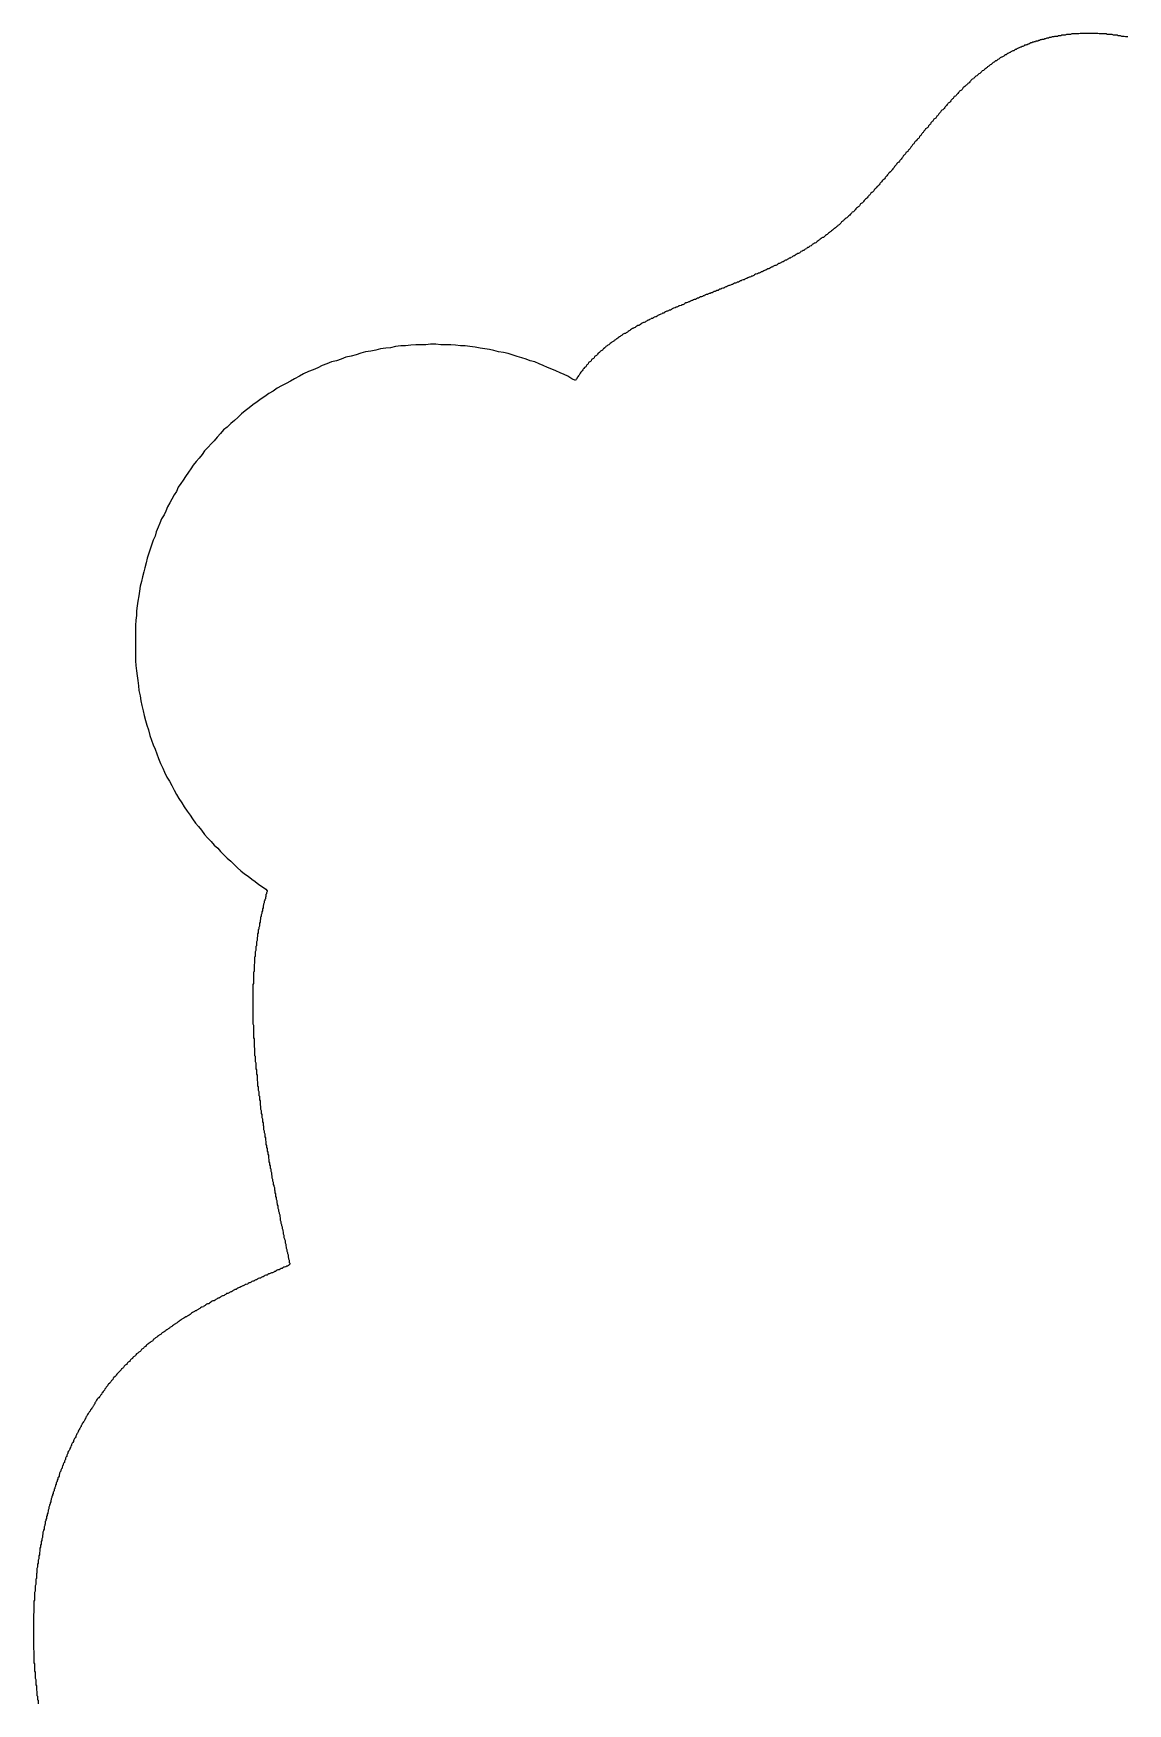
# Model space of a CAD drawing. Header units: millimetres. Extents: x 111 to 2999, y 81 to 1941.
# Drawn here: x 955.1 to 973.45, y 453.34 to 481.34 of the extents above; entities that cross this region are included whole.
import ezdxf

# ---------------------------------------------------------------- set-up
doc = ezdxf.new("R2010")
doc.units = ezdxf.units.MM

msp = doc.modelspace()

# ---------------------------------------------------------------- linework, layer by layer
msp.add_polyline3d([(973.45, 481.283, 0), (973.44, 481.283, 0), (973.42, 481.283, 0), (973.41, 481.283, 0), (973.39, 481.293, 0), (973.38, 481.293, 0), (973.36, 481.293, 0), (973.35, 481.293, 0), (973.33, 481.303, 0), (973.32, 481.303, 0), (973.3, 481.303, 0), (973.29, 481.303, 0), (973.27, 481.313, 0), (973.26, 481.313, 0), (973.24, 481.313, 0), (973.22, 481.313, 0), (973.21, 481.313, 0), (973.19, 481.323, 0), (973.18, 481.323, 0), (973.16, 481.323, 0), (973.15, 481.323, 0), (973.13, 481.323, 0), (973.12, 481.323, 0), (973.1, 481.323, 0), (973.09, 481.333, 0), (973.07, 481.333, 0), (973.06, 481.333, 0), (973.04, 481.333, 0), (973.03, 481.333, 0), (973.01, 481.333, 0), (973, 481.333, 0), (972.98, 481.333, 0), (972.97, 481.333, 0), (972.95, 481.343, 0), (972.93, 481.343, 0), (972.92, 481.343, 0), (972.9, 481.343, 0), (972.89, 481.343, 0), (972.87, 481.343, 0), (972.86, 481.343, 0), (972.84, 481.343, 0), (972.83, 481.343, 0), (972.81, 481.343, 0), (972.8, 481.343, 0), (972.78, 481.343, 0), (972.77, 481.343, 0), (972.75, 481.343, 0), (972.74, 481.343, 0), (972.72, 481.343, 0), (972.71, 481.343, 0), (972.69, 481.343, 0), (972.68, 481.343, 0), (972.66, 481.343, 0), (972.65, 481.343, 0), (972.63, 481.333, 0), (972.61, 481.333, 0), (972.6, 481.333, 0), (972.58, 481.333, 0), (972.57, 481.333, 0), (972.55, 481.333, 0), (972.54, 481.333, 0), (972.52, 481.333, 0), (972.51, 481.333, 0), (972.49, 481.323, 0), (972.48, 481.323, 0), (972.46, 481.323, 0), (972.45, 481.323, 0), (972.43, 481.323, 0), (972.42, 481.323, 0), (972.4, 481.313, 0), (972.39, 481.313, 0), (972.37, 481.313, 0), (972.36, 481.313, 0), (972.34, 481.313, 0), (972.33, 481.303, 0), (972.31, 481.303, 0), (972.3, 481.303, 0), (972.28, 481.303, 0), (972.27, 481.293, 0), (972.25, 481.293, 0), (972.24, 481.293, 0), (972.22, 481.293, 0), (972.21, 481.283, 0), (972.19, 481.283, 0), (972.18, 481.283, 0), (972.16, 481.273, 0), (972.15, 481.273, 0), (972.13, 481.273, 0), (972.12, 481.263, 0), (972.1, 481.263, 0), (972.09, 481.263, 0), (972.07, 481.253, 0), (972.06, 481.253, 0), (972.04, 481.243, 0), (972.03, 481.243, 0), (972.01, 481.243, 0), (972, 481.233, 0), (971.98, 481.233, 0), (971.97, 481.223, 0), (971.95, 481.223, 0), (971.94, 481.213, 0), (971.92, 481.213, 0), (971.91, 481.213, 0), (971.9, 481.203, 0), (971.88, 481.203, 0), (971.87, 481.193, 0), (971.85, 481.193, 0), (971.84, 481.183, 0), (971.82, 481.183, 0), (971.81, 481.173, 0), (971.79, 481.163, 0), (971.78, 481.163, 0), (971.76, 481.153, 0), (971.75, 481.153, 0), (971.74, 481.143, 0), (971.72, 481.143, 0), (971.71, 481.133, 0), (971.69, 481.123, 0), (971.68, 481.123, 0), (971.66, 481.113, 0), (971.65, 481.113, 0), (971.63, 481.103, 0), (971.62, 481.093, 0), (971.61, 481.093, 0), (971.59, 481.083, 0), (971.58, 481.073, 0), (971.56, 481.073, 0), (971.55, 481.063, 0), (971.54, 481.053, 0), (971.52, 481.053, 0), (971.51, 481.043, 0), (971.49, 481.033, 0), (971.48, 481.023, 0), (971.47, 481.023, 0), (971.45, 481.013, 0), (971.44, 481.003, 0), (971.42, 480.993, 0), (971.41, 480.983, 0), (971.4, 480.983, 0), (971.38, 480.973, 0), (971.37, 480.963, 0), (971.36, 480.953, 0), (971.34, 480.943, 0), (971.33, 480.943, 0), (971.31, 480.933, 0), (971.3, 480.923, 0), (971.29, 480.913, 0), (971.27, 480.903, 0), (971.26, 480.893, 0), (971.25, 480.883, 0), (971.23, 480.883, 0), (971.22, 480.873, 0), (971.21, 480.863, 0), (971.19, 480.853, 0), (971.18, 480.843, 0), (971.17, 480.833, 0), (971.16, 480.823, 0), (971.14, 480.813, 0), (971.13, 480.803, 0), (971.12, 480.793, 0), (971.1, 480.783, 0), (971.09, 480.773, 0), (971.08, 480.763, 0), (971.07, 480.753, 0), (971.05, 480.743, 0), (971.04, 480.733, 0), (971.03, 480.723, 0), (971.01, 480.713, 0), (971, 480.703, 0), (970.99, 480.693, 0), (970.98, 480.683, 0), (970.97, 480.673, 0), (970.95, 480.663, 0), (970.94, 480.653, 0), (970.93, 480.643, 0), (970.92, 480.633, 0), (970.9, 480.623, 0), (970.89, 480.613, 0), (970.88, 480.603, 0), (970.87, 480.593, 0), (970.86, 480.583, 0), (970.84, 480.573, 0), (970.83, 480.563, 0), (970.82, 480.553, 0), (970.81, 480.543, 0), (970.8, 480.533, 0), (970.79, 480.513, 0), (970.77, 480.503, 0), (970.76, 480.493, 0), (970.75, 480.483, 0), (970.74, 480.473, 0), (970.73, 480.463, 0), (970.72, 480.453, 0), (970.7, 480.443, 0), (970.69, 480.433, 0), (970.68, 480.413, 0), (970.67, 480.403, 0), (970.66, 480.393, 0), (970.65, 480.383, 0), (970.63, 480.373, 0), (970.62, 480.363, 0), (970.61, 480.353, 0), (970.6, 480.333, 0), (970.59, 480.323, 0), (970.58, 480.313, 0), (970.57, 480.303, 0), (970.56, 480.293, 0), (970.54, 480.283, 0), (970.53, 480.263, 0), (970.52, 480.253, 0), (970.51, 480.243, 0), (970.5, 480.233, 0), (970.49, 480.223, 0), (970.48, 480.213, 0), (970.47, 480.193, 0), (970.46, 480.183, 0), (970.44, 480.173, 0), (970.43, 480.163, 0), (970.42, 480.153, 0), (970.41, 480.133, 0), (970.4, 480.123, 0), (970.39, 480.113, 0), (970.38, 480.103, 0), (970.37, 480.083, 0), (970.36, 480.073, 0), (970.35, 480.063, 0), (970.33, 480.053, 0), (970.32, 480.043, 0), (970.31, 480.023, 0), (970.3, 480.013, 0), (970.29, 480.003, 0), (970.28, 479.993, 0), (970.27, 479.973, 0), (970.26, 479.963, 0), (970.25, 479.953, 0), (970.24, 479.943, 0), (970.23, 479.923, 0), (970.22, 479.913, 0), (970.2, 479.903, 0), (970.19, 479.893, 0), (970.18, 479.873, 0), (970.17, 479.863, 0), (970.16, 479.853, 0), (970.15, 479.843, 0), (970.14, 479.823, 0), (970.13, 479.813, 0), (970.12, 479.803, 0), (970.11, 479.793, 0), (970.1, 479.773, 0), (970.09, 479.763, 0), (970.08, 479.753, 0), (970.06, 479.743, 0), (970.05, 479.723, 0), (970.04, 479.713, 0), (970.03, 479.703, 0), (970.02, 479.683, 0), (970.01, 479.673, 0), (970, 479.663, 0), (969.99, 479.653, 0), (969.98, 479.633, 0), (969.97, 479.623, 0), (969.96, 479.613, 0), (969.95, 479.593, 0), (969.94, 479.583, 0), (969.93, 479.573, 0), (969.92, 479.563, 0), (969.9, 479.543, 0), (969.89, 479.533, 0), (969.88, 479.523, 0), (969.87, 479.503, 0), (969.86, 479.493, 0), (969.85, 479.483, 0), (969.84, 479.473, 0), (969.83, 479.453, 0), (969.82, 479.443, 0), (969.81, 479.433, 0), (969.8, 479.413, 0), (969.79, 479.403, 0), (969.78, 479.393, 0), (969.77, 479.383, 0), (969.76, 479.363, 0), (969.74, 479.353, 0), (969.73, 479.343, 0), (969.72, 479.323, 0), (969.71, 479.313, 0), (969.7, 479.303, 0), (969.69, 479.293, 0), (969.68, 479.273, 0), (969.67, 479.263, 0), (969.66, 479.253, 0), (969.65, 479.233, 0), (969.64, 479.223, 0), (969.63, 479.213, 0), (969.62, 479.203, 0), (969.61, 479.183, 0), (969.59, 479.173, 0), (969.58, 479.163, 0), (969.57, 479.143, 0), (969.56, 479.133, 0), (969.55, 479.123, 0), (969.54, 479.113, 0), (969.53, 479.093, 0), (969.52, 479.083, 0), (969.51, 479.073, 0), (969.5, 479.053, 0), (969.49, 479.043, 0), (969.48, 479.033, 0), (969.47, 479.023, 0), (969.45, 479.003, 0), (969.44, 478.993, 0), (969.43, 478.983, 0), (969.42, 478.973, 0), (969.41, 478.953, 0), (969.4, 478.943, 0), (969.39, 478.933, 0), (969.38, 478.923, 0), (969.37, 478.903, 0), (969.36, 478.893, 0), (969.34, 478.883, 0), (969.33, 478.873, 0), (969.32, 478.853, 0), (969.31, 478.843, 0), (969.3, 478.833, 0), (969.29, 478.823, 0), (969.28, 478.803, 0), (969.27, 478.793, 0), (969.26, 478.783, 0), (969.25, 478.773, 0), (969.23, 478.753, 0), (969.22, 478.743, 0), (969.21, 478.733, 0), (969.2, 478.723, 0), (969.19, 478.703, 0), (969.18, 478.693, 0), (969.17, 478.683, 0), (969.16, 478.673, 0), (969.14, 478.663, 0), (969.13, 478.643, 0), (969.12, 478.633, 0), (969.11, 478.623, 0), (969.1, 478.613, 0), (969.09, 478.603, 0), (969.08, 478.583, 0), (969.07, 478.573, 0), (969.05, 478.563, 0), (969.04, 478.553, 0), (969.03, 478.543, 0), (969.02, 478.523, 0), (969.01, 478.513, 0), (969, 478.503, 0), (968.98, 478.493, 0), (968.97, 478.483, 0), (968.96, 478.473, 0), (968.95, 478.453, 0), (968.94, 478.443, 0), (968.93, 478.433, 0), (968.92, 478.423, 0), (968.9, 478.413, 0), (968.89, 478.403, 0), (968.88, 478.383, 0), (968.87, 478.373, 0), (968.86, 478.363, 0), (968.85, 478.353, 0), (968.83, 478.343, 0), (968.82, 478.333, 0), (968.81, 478.323, 0), (968.8, 478.313, 0), (968.79, 478.293, 0), (968.77, 478.283, 0), (968.76, 478.273, 0), (968.75, 478.263, 0), (968.74, 478.253, 0), (968.73, 478.243, 0), (968.71, 478.233, 0), (968.7, 478.223, 0), (968.69, 478.213, 0), (968.68, 478.203, 0), (968.67, 478.193, 0), (968.65, 478.183, 0), (968.64, 478.163, 0), (968.63, 478.153, 0), (968.62, 478.143, 0), (968.61, 478.133, 0), (968.59, 478.123, 0), (968.58, 478.113, 0), (968.57, 478.103, 0), (968.56, 478.093, 0), (968.55, 478.083, 0), (968.53, 478.073, 0), (968.52, 478.063, 0), (968.51, 478.053, 0), (968.5, 478.043, 0), (968.48, 478.033, 0), (968.47, 478.023, 0), (968.46, 478.013, 0), (968.45, 478.003, 0), (968.43, 477.993, 0), (968.42, 477.983, 0), (968.41, 477.973, 0), (968.4, 477.963, 0), (968.38, 477.953, 0), (968.37, 477.943, 0), (968.36, 477.933, 0), (968.35, 477.923, 0), (968.33, 477.923, 0), (968.32, 477.913, 0), (968.31, 477.903, 0), (968.29, 477.893, 0), (968.28, 477.883, 0), (968.27, 477.873, 0), (968.26, 477.863, 0), (968.24, 477.853, 0), (968.23, 477.843, 0), (968.22, 477.833, 0), (968.2, 477.823, 0), (968.19, 477.823, 0), (968.18, 477.813, 0), (968.16, 477.803, 0), (968.15, 477.793, 0), (968.14, 477.783, 0), (968.12, 477.773, 0), (968.11, 477.763, 0), (968.1, 477.753, 0), (968.08, 477.753, 0), (968.07, 477.743, 0), (968.06, 477.733, 0), (968.04, 477.723, 0), (968.03, 477.713, 0), (968.02, 477.703, 0), (968, 477.703, 0), (967.99, 477.693, 0), (967.97, 477.683, 0), (967.96, 477.673, 0), (967.95, 477.663, 0), (967.93, 477.653, 0), (967.92, 477.653, 0), (967.9, 477.643, 0), (967.89, 477.633, 0), (967.87, 477.623, 0), (967.86, 477.613, 0), (967.85, 477.613, 0), (967.83, 477.603, 0), (967.82, 477.593, 0), (967.8, 477.583, 0), (967.79, 477.573, 0), (967.77, 477.573, 0), (967.76, 477.563, 0), (967.74, 477.553, 0), (967.73, 477.543, 0), (967.71, 477.543, 0), (967.7, 477.533, 0), (967.69, 477.523, 0), (967.67, 477.513, 0), (967.66, 477.513, 0), (967.64, 477.503, 0), (967.63, 477.493, 0), (967.61, 477.483, 0), (967.6, 477.483, 0), (967.58, 477.473, 0), (967.57, 477.463, 0), (967.55, 477.453, 0), (967.53, 477.453, 0), (967.52, 477.443, 0), (967.5, 477.433, 0), (967.49, 477.423, 0), (967.47, 477.423, 0), (967.46, 477.413, 0), (967.44, 477.403, 0), (967.43, 477.393, 0), (967.41, 477.393, 0), (967.4, 477.383, 0), (967.38, 477.373, 0), (967.37, 477.373, 0), (967.35, 477.363, 0), (967.33, 477.353, 0), (967.32, 477.343, 0), (967.3, 477.343, 0), (967.29, 477.333, 0), (967.27, 477.323, 0), (967.26, 477.323, 0), (967.24, 477.313, 0), (967.22, 477.303, 0), (967.21, 477.303, 0), (967.19, 477.293, 0), (967.18, 477.283, 0), (967.16, 477.273, 0), (967.14, 477.273, 0), (967.13, 477.263, 0), (967.11, 477.253, 0), (967.1, 477.253, 0), (967.08, 477.243, 0), (967.06, 477.233, 0), (967.05, 477.233, 0), (967.03, 477.223, 0), (967.02, 477.213, 0), (967, 477.213, 0), (966.98, 477.203, 0), (966.97, 477.193, 0), (966.95, 477.193, 0), (966.94, 477.183, 0), (966.92, 477.173, 0), (966.9, 477.173, 0), (966.89, 477.163, 0), (966.87, 477.153, 0), (966.85, 477.153, 0), (966.84, 477.143, 0), (966.82, 477.133, 0), (966.81, 477.133, 0), (966.79, 477.123, 0), (966.77, 477.113, 0), (966.76, 477.113, 0), (966.74, 477.103, 0), (966.72, 477.093, 0), (966.71, 477.093, 0), (966.69, 477.083, 0), (966.68, 477.073, 0), (966.66, 477.073, 0), (966.64, 477.063, 0), (966.63, 477.053, 0), (966.61, 477.053, 0), (966.59, 477.043, 0), (966.58, 477.033, 0), (966.56, 477.033, 0), (966.54, 477.023, 0), (966.53, 477.013, 0), (966.51, 477.013, 0), (966.5, 477.003, 0), (966.48, 476.993, 0), (966.46, 476.993, 0), (966.45, 476.983, 0), (966.43, 476.983, 0), (966.41, 476.973, 0), (966.4, 476.963, 0), (966.38, 476.963, 0), (966.36, 476.953, 0), (966.35, 476.943, 0), (966.33, 476.943, 0), (966.32, 476.933, 0), (966.3, 476.923, 0), (966.28, 476.923, 0), (966.27, 476.913, 0), (966.25, 476.903, 0), (966.23, 476.903, 0), (966.22, 476.893, 0), (966.2, 476.883, 0), (966.18, 476.883, 0), (966.17, 476.873, 0), (966.15, 476.863, 0), (966.14, 476.863, 0), (966.12, 476.853, 0), (966.1, 476.843, 0), (966.09, 476.843, 0), (966.07, 476.833, 0), (966.05, 476.823, 0), (966.04, 476.823, 0), (966.02, 476.813, 0), (966.01, 476.803, 0), (965.99, 476.793, 0), (965.97, 476.793, 0), (965.96, 476.783, 0), (965.94, 476.773, 0), (965.92, 476.773, 0), (965.91, 476.763, 0), (965.89, 476.753, 0), (965.88, 476.753, 0), (965.86, 476.743, 0), (965.84, 476.733, 0), (965.83, 476.733, 0), (965.81, 476.723, 0), (965.8, 476.713, 0), (965.78, 476.703, 0), (965.76, 476.703, 0), (965.75, 476.693, 0), (965.73, 476.683, 0), (965.72, 476.683, 0), (965.7, 476.673, 0), (965.68, 476.663, 0), (965.67, 476.653, 0), (965.65, 476.653, 0), (965.64, 476.643, 0), (965.62, 476.633, 0), (965.6, 476.623, 0), (965.59, 476.623, 0), (965.57, 476.613, 0), (965.56, 476.603, 0), (965.54, 476.593, 0), (965.53, 476.593, 0), (965.51, 476.583, 0), (965.5, 476.573, 0), (965.48, 476.563, 0), (965.46, 476.563, 0), (965.45, 476.553, 0), (965.43, 476.543, 0), (965.42, 476.533, 0), (965.4, 476.533, 0), (965.39, 476.523, 0), (965.37, 476.513, 0), (965.36, 476.503, 0), (965.34, 476.493, 0), (965.33, 476.493, 0), (965.31, 476.483, 0), (965.29, 476.473, 0), (965.28, 476.463, 0), (965.26, 476.453, 0), (965.25, 476.443, 0), (965.23, 476.443, 0), (965.22, 476.433, 0), (965.2, 476.423, 0), (965.19, 476.413, 0), (965.17, 476.403, 0), (965.16, 476.393, 0), (965.14, 476.393, 0), (965.13, 476.383, 0), (965.11, 476.373, 0), (965.1, 476.363, 0), (965.09, 476.353, 0), (965.07, 476.343, 0), (965.06, 476.333, 0), (965.04, 476.323, 0), (965.03, 476.313, 0), (965.01, 476.313, 0), (965, 476.303, 0), (964.98, 476.293, 0), (964.97, 476.283, 0), (964.95, 476.273, 0), (964.94, 476.263, 0), (964.93, 476.253, 0), (964.91, 476.243, 0), (964.9, 476.233, 0), (964.88, 476.223, 0), (964.87, 476.213, 0), (964.86, 476.203, 0), (964.84, 476.193, 0), (964.83, 476.183, 0), (964.81, 476.173, 0), (964.8, 476.163, 0), (964.79, 476.153, 0), (964.77, 476.143, 0), (964.76, 476.133, 0), (964.75, 476.123, 0), (964.73, 476.113, 0), (964.72, 476.103, 0), (964.7, 476.093, 0), (964.69, 476.083, 0), (964.68, 476.073, 0), (964.66, 476.053, 0), (964.65, 476.043, 0), (964.64, 476.033, 0), (964.63, 476.023, 0), (964.61, 476.013, 0), (964.6, 476.003, 0), (964.59, 475.993, 0), (964.57, 475.983, 0), (964.56, 475.963, 0), (964.55, 475.953, 0), (964.54, 475.943, 0), (964.52, 475.933, 0), (964.51, 475.923, 0), (964.5, 475.903, 0), (964.49, 475.893, 0), (964.47, 475.883, 0), (964.46, 475.873, 0), (964.45, 475.853, 0), (964.44, 475.843, 0), (964.43, 475.833, 0), (964.41, 475.823, 0), (964.4, 475.803, 0), (964.39, 475.793, 0), (964.38, 475.783, 0), (964.37, 475.763, 0), (964.36, 475.753, 0), (964.34, 475.743, 0), (964.33, 475.723, 0), (964.32, 475.713, 0), (964.31, 475.703, 0), (964.3, 475.683, 0), (964.29, 475.673, 0), (964.28, 475.663, 0), (964.27, 475.643, 0), (964.26, 475.633, 0), (964.25, 475.613, 0), (964.24, 475.603, 0), (964.23, 475.583, 0), (964.22, 475.573, 0), (964.21, 475.553, 0), (964.2, 475.543, 0), (964.19, 475.523, 0), (964.13, 475.553, 0), (964.06, 475.593, 0), (964, 475.623, 0), (963.93, 475.653, 0), (963.86, 475.683, 0), (963.79, 475.713, 0), (963.72, 475.743, 0), (963.65, 475.773, 0), (963.58, 475.803, 0), (963.51, 475.833, 0), (963.43, 475.853, 0), (963.36, 475.883, 0), (963.29, 475.903, 0), (963.21, 475.923, 0), (963.13, 475.953, 0), (963.06, 475.973, 0), (962.98, 475.993, 0), (962.9, 476.003, 0), (962.82, 476.023, 0), (962.75, 476.043, 0), (962.67, 476.053, 0), (962.59, 476.063, 0), (962.51, 476.083, 0), (962.42, 476.093, 0), (962.34, 476.103, 0), (962.26, 476.103, 0), (962.18, 476.113, 0), (962.1, 476.123, 0), (962.01, 476.123, 0), (961.93, 476.123, 0), (961.85, 476.133, 0), (961.76, 476.133, 0), (961.68, 476.123, 0), (961.6, 476.123, 0), (961.51, 476.123, 0), (961.43, 476.113, 0), (961.34, 476.103, 0), (961.26, 476.103, 0), (961.17, 476.093, 0), (961.09, 476.073, 0), (961.01, 476.063, 0), (960.92, 476.053, 0), (960.84, 476.033, 0), (960.76, 476.013, 0), (960.67, 476.003, 0), (960.59, 475.983, 0), (960.51, 475.953, 0), (960.43, 475.933, 0), (960.34, 475.913, 0), (960.26, 475.883, 0), (960.18, 475.853, 0), (960.1, 475.833, 0), (960.02, 475.803, 0), (959.94, 475.773, 0), (959.87, 475.733, 0), (959.79, 475.703, 0), (959.71, 475.673, 0), (959.63, 475.633, 0), (959.56, 475.593, 0), (959.48, 475.553, 0), (959.41, 475.513, 0), (959.34, 475.473, 0), (959.26, 475.433, 0), (959.19, 475.393, 0), (959.12, 475.343, 0), (959.05, 475.303, 0), (958.98, 475.253, 0), (958.92, 475.213, 0), (958.85, 475.163, 0), (958.78, 475.113, 0), (958.72, 475.063, 0), (958.65, 475.013, 0), (958.59, 474.963, 0), (958.53, 474.903, 0), (958.47, 474.853, 0), (958.41, 474.803, 0), (958.35, 474.743, 0), (958.29, 474.693, 0), (958.24, 474.633, 0), (958.18, 474.573, 0), (958.13, 474.513, 0), (958.08, 474.463, 0), (958.03, 474.403, 0), (957.97, 474.343, 0), (957.93, 474.283, 0), (957.88, 474.223, 0), (957.83, 474.163, 0), (957.78, 474.103, 0), (957.74, 474.043, 0), (957.7, 473.983, 0), (957.65, 473.913, 0), (957.61, 473.853, 0), (957.57, 473.793, 0), (957.53, 473.733, 0), (957.5, 473.663, 0), (957.46, 473.603, 0), (957.42, 473.533, 0), (957.39, 473.473, 0), (957.35, 473.403, 0), (957.32, 473.333, 0), (957.29, 473.273, 0), (957.25, 473.203, 0), (957.22, 473.133, 0), (957.19, 473.063, 0), (957.16, 472.983, 0), (957.14, 472.913, 0), (957.11, 472.843, 0), (957.08, 472.763, 0), (957.06, 472.693, 0), (957.03, 472.613, 0), (957.01, 472.543, 0), (956.99, 472.463, 0), (956.97, 472.383, 0), (956.95, 472.313, 0), (956.93, 472.233, 0), (956.91, 472.153, 0), (956.89, 472.073, 0), (956.88, 471.993, 0), (956.87, 471.913, 0), (956.85, 471.823, 0), (956.84, 471.743, 0), (956.83, 471.663, 0), (956.83, 471.583, 0), (956.82, 471.503, 0), (956.81, 471.413, 0), (956.81, 471.333, 0), (956.81, 471.243, 0), (956.81, 471.163, 0), (956.81, 471.083, 0), (956.81, 470.993, 0), (956.81, 470.913, 0), (956.81, 470.823, 0), (956.82, 470.743, 0), (956.83, 470.653, 0), (956.84, 470.573, 0), (956.85, 470.493, 0), (956.86, 470.403, 0), (956.87, 470.323, 0), (956.89, 470.233, 0), (956.9, 470.153, 0), (956.92, 470.073, 0), (956.94, 469.983, 0), (956.96, 469.903, 0), (956.98, 469.823, 0), (957, 469.743, 0), (957.03, 469.663, 0), (957.05, 469.573, 0), (957.08, 469.493, 0), (957.11, 469.413, 0), (957.14, 469.343, 0), (957.17, 469.263, 0), (957.2, 469.183, 0), (957.23, 469.103, 0), (957.27, 469.023, 0), (957.3, 468.953, 0), (957.34, 468.873, 0), (957.38, 468.803, 0), (957.42, 468.733, 0), (957.46, 468.653, 0), (957.5, 468.583, 0), (957.54, 468.513, 0), (957.59, 468.443, 0), (957.63, 468.373, 0), (957.68, 468.303, 0), (957.73, 468.233, 0), (957.77, 468.173, 0), (957.82, 468.103, 0), (957.87, 468.043, 0), (957.92, 467.983, 0), (957.97, 467.913, 0), (958.02, 467.853, 0), (958.08, 467.793, 0), (958.13, 467.733, 0), (958.19, 467.683, 0), (958.24, 467.623, 0), (958.3, 467.563, 0), (958.35, 467.513, 0), (958.41, 467.463, 0), (958.47, 467.403, 0), (958.52, 467.353, 0), (958.58, 467.303, 0), (958.64, 467.253, 0), (958.7, 467.213, 0), (958.76, 467.163, 0), (958.82, 467.123, 0), (958.88, 467.073, 0), (958.94, 467.033, 0), (959, 466.993, 0), (959.02, 466.963, 0), (959.02, 466.953, 0), (959.01, 466.933, 0), (959.01, 466.913, 0), (959, 466.903, 0), (959, 466.883, 0), (959, 466.873, 0), (958.99, 466.853, 0), (958.99, 466.833, 0), (958.98, 466.823, 0), (958.98, 466.803, 0), (958.97, 466.793, 0), (958.97, 466.773, 0), (958.97, 466.763, 0), (958.96, 466.743, 0), (958.96, 466.723, 0), (958.95, 466.713, 0), (958.95, 466.693, 0), (958.95, 466.683, 0), (958.94, 466.663, 0), (958.94, 466.643, 0), (958.94, 466.633, 0), (958.93, 466.613, 0), (958.93, 466.603, 0), (958.93, 466.583, 0), (958.92, 466.563, 0), (958.92, 466.553, 0), (958.92, 466.533, 0), (958.91, 466.523, 0), (958.91, 466.503, 0), (958.91, 466.483, 0), (958.9, 466.473, 0), (958.9, 466.453, 0), (958.9, 466.443, 0), (958.89, 466.423, 0), (958.89, 466.403, 0), (958.89, 466.393, 0), (958.89, 466.373, 0), (958.88, 466.353, 0), (958.88, 466.343, 0), (958.88, 466.323, 0), (958.87, 466.313, 0), (958.87, 466.293, 0), (958.87, 466.273, 0), (958.87, 466.263, 0), (958.86, 466.243, 0), (958.86, 466.223, 0), (958.86, 466.213, 0), (958.86, 466.193, 0), (958.85, 466.183, 0), (958.85, 466.163, 0), (958.85, 466.143, 0), (958.85, 466.133, 0), (958.84, 466.113, 0), (958.84, 466.093, 0), (958.84, 466.083, 0), (958.84, 466.063, 0), (958.84, 466.043, 0), (958.83, 466.033, 0), (958.83, 466.013, 0), (958.83, 465.993, 0), (958.83, 465.983, 0), (958.83, 465.963, 0), (958.82, 465.943, 0), (958.82, 465.933, 0), (958.82, 465.913, 0), (958.82, 465.903, 0), (958.82, 465.883, 0), (958.82, 465.863, 0), (958.81, 465.853, 0), (958.81, 465.833, 0), (958.81, 465.813, 0), (958.81, 465.803, 0), (958.81, 465.783, 0), (958.81, 465.763, 0), (958.81, 465.753, 0), (958.8, 465.733, 0), (958.8, 465.713, 0), (958.8, 465.703, 0), (958.8, 465.683, 0), (958.8, 465.663, 0), (958.8, 465.653, 0), (958.8, 465.633, 0), (958.8, 465.613, 0), (958.79, 465.603, 0), (958.79, 465.583, 0), (958.79, 465.563, 0), (958.79, 465.543, 0), (958.79, 465.533, 0), (958.79, 465.513, 0), (958.79, 465.493, 0), (958.79, 465.483, 0), (958.79, 465.463, 0), (958.79, 465.443, 0), (958.79, 465.433, 0), (958.79, 465.413, 0), (958.78, 465.393, 0), (958.78, 465.383, 0), (958.78, 465.363, 0), (958.78, 465.343, 0), (958.78, 465.333, 0), (958.78, 465.313, 0), (958.78, 465.293, 0), (958.78, 465.273, 0), (958.78, 465.263, 0), (958.78, 465.243, 0), (958.78, 465.223, 0), (958.78, 465.213, 0), (958.78, 465.193, 0), (958.78, 465.173, 0), (958.78, 465.163, 0), (958.78, 465.143, 0), (958.78, 465.123, 0), (958.78, 465.103, 0), (958.78, 465.093, 0), (958.78, 465.073, 0), (958.78, 465.053, 0), (958.78, 465.043, 0), (958.78, 465.023, 0), (958.78, 465.003, 0), (958.78, 464.983, 0), (958.78, 464.973, 0), (958.78, 464.953, 0), (958.78, 464.933, 0), (958.78, 464.923, 0), (958.78, 464.903, 0), (958.78, 464.883, 0), (958.78, 464.863, 0), (958.78, 464.853, 0), (958.78, 464.833, 0), (958.78, 464.813, 0), (958.78, 464.803, 0), (958.78, 464.783, 0), (958.78, 464.763, 0), (958.78, 464.743, 0), (958.78, 464.733, 0), (958.79, 464.713, 0), (958.79, 464.693, 0), (958.79, 464.673, 0), (958.79, 464.663, 0), (958.79, 464.643, 0), (958.79, 464.623, 0), (958.79, 464.603, 0), (958.79, 464.593, 0), (958.79, 464.573, 0), (958.79, 464.553, 0), (958.79, 464.543, 0), (958.79, 464.523, 0), (958.79, 464.503, 0), (958.8, 464.483, 0), (958.8, 464.473, 0), (958.8, 464.453, 0), (958.8, 464.433, 0), (958.8, 464.413, 0), (958.8, 464.403, 0), (958.8, 464.383, 0), (958.8, 464.363, 0), (958.8, 464.343, 0), (958.81, 464.333, 0), (958.81, 464.313, 0), (958.81, 464.293, 0), (958.81, 464.273, 0), (958.81, 464.263, 0), (958.81, 464.243, 0), (958.81, 464.223, 0), (958.81, 464.203, 0), (958.82, 464.193, 0), (958.82, 464.173, 0), (958.82, 464.153, 0), (958.82, 464.133, 0), (958.82, 464.123, 0), (958.82, 464.103, 0), (958.83, 464.083, 0), (958.83, 464.063, 0), (958.83, 464.053, 0), (958.83, 464.033, 0), (958.83, 464.013, 0), (958.83, 463.993, 0), (958.83, 463.983, 0), (958.84, 463.963, 0), (958.84, 463.943, 0), (958.84, 463.923, 0), (958.84, 463.913, 0), (958.84, 463.893, 0), (958.85, 463.873, 0), (958.85, 463.853, 0), (958.85, 463.833, 0), (958.85, 463.823, 0), (958.85, 463.803, 0), (958.85, 463.783, 0), (958.86, 463.763, 0), (958.86, 463.753, 0), (958.86, 463.733, 0), (958.86, 463.713, 0), (958.86, 463.693, 0), (958.87, 463.683, 0), (958.87, 463.663, 0), (958.87, 463.643, 0), (958.87, 463.623, 0), (958.88, 463.603, 0), (958.88, 463.593, 0), (958.88, 463.573, 0), (958.88, 463.553, 0), (958.88, 463.533, 0), (958.89, 463.523, 0), (958.89, 463.503, 0), (958.89, 463.483, 0), (958.89, 463.463, 0), (958.9, 463.443, 0), (958.9, 463.433, 0), (958.9, 463.413, 0), (958.9, 463.393, 0), (958.9, 463.373, 0), (958.91, 463.363, 0), (958.91, 463.343, 0), (958.91, 463.323, 0), (958.91, 463.303, 0), (958.92, 463.283, 0), (958.92, 463.273, 0), (958.92, 463.253, 0), (958.92, 463.233, 0), (958.93, 463.213, 0), (958.93, 463.193, 0), (958.93, 463.183, 0), (958.93, 463.163, 0), (958.94, 463.143, 0), (958.94, 463.123, 0), (958.94, 463.113, 0), (958.94, 463.093, 0), (958.95, 463.073, 0), (958.95, 463.053, 0), (958.95, 463.033, 0), (958.96, 463.023, 0), (958.96, 463.003, 0), (958.96, 462.983, 0), (958.96, 462.963, 0), (958.97, 462.943, 0), (958.97, 462.933, 0), (958.97, 462.913, 0), (958.98, 462.893, 0), (958.98, 462.873, 0), (958.98, 462.853, 0), (958.98, 462.843, 0), (958.99, 462.823, 0), (958.99, 462.803, 0), (958.99, 462.783, 0), (959, 462.763, 0), (959, 462.753, 0), (959, 462.733, 0), (959, 462.713, 0), (959.01, 462.693, 0), (959.01, 462.673, 0), (959.01, 462.663, 0), (959.02, 462.643, 0), (959.02, 462.623, 0), (959.02, 462.603, 0), (959.03, 462.583, 0), (959.03, 462.573, 0), (959.03, 462.553, 0), (959.04, 462.533, 0), (959.04, 462.513, 0), (959.04, 462.493, 0), (959.04, 462.483, 0), (959.05, 462.463, 0), (959.05, 462.443, 0), (959.05, 462.423, 0), (959.06, 462.403, 0), (959.06, 462.393, 0), (959.06, 462.373, 0), (959.07, 462.353, 0), (959.07, 462.333, 0), (959.07, 462.313, 0), (959.08, 462.303, 0), (959.08, 462.283, 0), (959.08, 462.263, 0), (959.09, 462.243, 0), (959.09, 462.223, 0), (959.09, 462.203, 0), (959.1, 462.193, 0), (959.1, 462.173, 0), (959.1, 462.153, 0), (959.11, 462.133, 0), (959.11, 462.113, 0), (959.11, 462.103, 0), (959.12, 462.083, 0), (959.12, 462.063, 0), (959.12, 462.043, 0), (959.13, 462.023, 0), (959.13, 462.013, 0), (959.14, 461.993, 0), (959.14, 461.973, 0), (959.14, 461.953, 0), (959.15, 461.933, 0), (959.15, 461.913, 0), (959.15, 461.903, 0), (959.16, 461.883, 0), (959.16, 461.863, 0), (959.16, 461.843, 0), (959.17, 461.823, 0), (959.17, 461.813, 0), (959.17, 461.793, 0), (959.18, 461.773, 0), (959.18, 461.753, 0), (959.18, 461.733, 0), (959.19, 461.723, 0), (959.19, 461.703, 0), (959.2, 461.683, 0), (959.2, 461.663, 0), (959.2, 461.643, 0), (959.21, 461.623, 0), (959.21, 461.613, 0), (959.21, 461.593, 0), (959.22, 461.573, 0), (959.22, 461.553, 0), (959.23, 461.533, 0), (959.23, 461.523, 0), (959.23, 461.503, 0), (959.24, 461.483, 0), (959.24, 461.463, 0), (959.24, 461.443, 0), (959.25, 461.423, 0), (959.25, 461.413, 0), (959.25, 461.393, 0), (959.26, 461.373, 0), (959.26, 461.353, 0), (959.27, 461.333, 0), (959.27, 461.323, 0), (959.27, 461.303, 0), (959.28, 461.283, 0), (959.28, 461.263, 0), (959.29, 461.243, 0), (959.29, 461.223, 0), (959.29, 461.213, 0), (959.3, 461.193, 0), (959.3, 461.173, 0), (959.3, 461.153, 0), (959.31, 461.133, 0), (959.31, 461.123, 0), (959.32, 461.103, 0), (959.32, 461.083, 0), (959.32, 461.063, 0), (959.33, 461.043, 0), (959.33, 461.023, 0), (959.33, 461.013, 0), (959.34, 460.993, 0), (959.34, 460.973, 0), (959.35, 460.953, 0), (959.35, 460.933, 0), (959.35, 460.923, 0), (959.36, 460.903, 0), (959.36, 460.883, 0), (959.37, 460.863, 0), (959.37, 460.843, 0), (959.37, 460.823, 0), (959.38, 460.813, 0), (959.38, 460.793, 0), (959.39, 460.773, 0), (959.39, 460.753, 0), (959.39, 460.733, 0), (959.4, 460.723, 0), (959.4, 460.703, 0), (959.39, 460.693, 0), (959.38, 460.683, 0), (959.36, 460.673, 0), (959.35, 460.673, 0), (959.33, 460.663, 0), (959.31, 460.653, 0), (959.3, 460.653, 0), (959.28, 460.643, 0), (959.27, 460.633, 0), (959.25, 460.633, 0), (959.24, 460.623, 0), (959.22, 460.613, 0), (959.2, 460.613, 0), (959.19, 460.603, 0), (959.17, 460.593, 0), (959.16, 460.583, 0), (959.14, 460.583, 0), (959.13, 460.573, 0), (959.11, 460.563, 0), (959.09, 460.563, 0), (959.08, 460.553, 0), (959.06, 460.543, 0), (959.05, 460.543, 0), (959.03, 460.533, 0), (959.02, 460.523, 0), (959, 460.523, 0), (958.98, 460.513, 0), (958.97, 460.503, 0), (958.95, 460.493, 0), (958.94, 460.493, 0), (958.92, 460.483, 0), (958.91, 460.473, 0), (958.89, 460.473, 0), (958.87, 460.463, 0), (958.86, 460.453, 0), (958.84, 460.443, 0), (958.83, 460.443, 0), (958.81, 460.433, 0), (958.8, 460.423, 0), (958.78, 460.423, 0), (958.76, 460.413, 0), (958.75, 460.403, 0), (958.73, 460.393, 0), (958.72, 460.393, 0), (958.7, 460.383, 0), (958.69, 460.373, 0), (958.67, 460.363, 0), (958.65, 460.363, 0), (958.64, 460.353, 0), (958.62, 460.343, 0), (958.61, 460.343, 0), (958.59, 460.333, 0), (958.58, 460.323, 0), (958.56, 460.313, 0), (958.55, 460.313, 0), (958.53, 460.303, 0), (958.51, 460.293, 0), (958.5, 460.283, 0), (958.48, 460.283, 0), (958.47, 460.273, 0), (958.45, 460.263, 0), (958.44, 460.253, 0), (958.42, 460.243, 0), (958.41, 460.243, 0), (958.39, 460.233, 0), (958.38, 460.223, 0), (958.36, 460.213, 0), (958.34, 460.213, 0), (958.33, 460.203, 0), (958.31, 460.193, 0), (958.3, 460.183, 0), (958.28, 460.173, 0), (958.27, 460.173, 0), (958.25, 460.163, 0), (958.24, 460.153, 0), (958.22, 460.143, 0), (958.21, 460.133, 0), (958.19, 460.133, 0), (958.18, 460.123, 0), (958.16, 460.113, 0), (958.15, 460.103, 0), (958.13, 460.093, 0), (958.11, 460.093, 0), (958.1, 460.083, 0), (958.08, 460.073, 0), (958.07, 460.063, 0), (958.05, 460.053, 0), (958.04, 460.043, 0), (958.02, 460.043, 0), (958.01, 460.033, 0), (957.99, 460.023, 0), (957.98, 460.013, 0), (957.96, 460.003, 0), (957.95, 459.993, 0), (957.93, 459.983, 0), (957.92, 459.983, 0), (957.9, 459.973, 0), (957.89, 459.963, 0), (957.87, 459.953, 0), (957.86, 459.943, 0), (957.84, 459.933, 0), (957.83, 459.923, 0), (957.81, 459.923, 0), (957.8, 459.913, 0), (957.78, 459.903, 0), (957.77, 459.893, 0), (957.75, 459.883, 0), (957.74, 459.873, 0), (957.73, 459.863, 0), (957.71, 459.853, 0), (957.7, 459.843, 0), (957.68, 459.833, 0), (957.67, 459.823, 0), (957.65, 459.823, 0), (957.64, 459.813, 0), (957.62, 459.803, 0), (957.61, 459.793, 0), (957.59, 459.783, 0), (957.58, 459.773, 0), (957.56, 459.763, 0), (957.55, 459.753, 0), (957.54, 459.743, 0), (957.52, 459.733, 0), (957.51, 459.723, 0), (957.49, 459.713, 0), (957.48, 459.703, 0), (957.46, 459.693, 0), (957.45, 459.683, 0), (957.43, 459.673, 0), (957.42, 459.663, 0), (957.41, 459.653, 0), (957.39, 459.643, 0), (957.38, 459.633, 0), (957.36, 459.623, 0), (957.35, 459.613, 0), (957.34, 459.603, 0), (957.32, 459.593, 0), (957.31, 459.583, 0), (957.29, 459.573, 0), (957.28, 459.563, 0), (957.26, 459.553, 0), (957.25, 459.543, 0), (957.24, 459.533, 0), (957.22, 459.523, 0), (957.21, 459.513, 0), (957.2, 459.503, 0), (957.18, 459.493, 0), (957.17, 459.483, 0), (957.15, 459.473, 0), (957.14, 459.463, 0), (957.13, 459.453, 0), (957.11, 459.443, 0), (957.1, 459.423, 0), (957.09, 459.413, 0), (957.07, 459.403, 0), (957.06, 459.393, 0), (957.04, 459.383, 0), (957.03, 459.373, 0), (957.02, 459.363, 0), (957, 459.353, 0), (956.99, 459.343, 0), (956.98, 459.323, 0), (956.96, 459.313, 0), (956.95, 459.303, 0), (956.94, 459.293, 0), (956.92, 459.283, 0), (956.91, 459.273, 0), (956.9, 459.253, 0), (956.89, 459.243, 0), (956.87, 459.233, 0), (956.86, 459.223, 0), (956.85, 459.213, 0), (956.83, 459.203, 0), (956.82, 459.183, 0), (956.81, 459.173, 0), (956.8, 459.163, 0), (956.78, 459.153, 0), (956.77, 459.143, 0), (956.76, 459.123, 0), (956.74, 459.113, 0), (956.73, 459.103, 0), (956.72, 459.093, 0), (956.71, 459.073, 0), (956.69, 459.063, 0), (956.68, 459.053, 0), (956.67, 459.043, 0), (956.66, 459.023, 0), (956.64, 459.013, 0), (956.63, 459.003, 0), (956.62, 458.993, 0), (956.61, 458.973, 0), (956.6, 458.963, 0), (956.58, 458.953, 0), (956.57, 458.933, 0), (956.56, 458.923, 0), (956.55, 458.913, 0), (956.54, 458.903, 0), (956.52, 458.883, 0), (956.51, 458.873, 0), (956.5, 458.863, 0), (956.49, 458.843, 0), (956.48, 458.833, 0), (956.47, 458.823, 0), (956.45, 458.803, 0), (956.44, 458.793, 0), (956.43, 458.773, 0), (956.42, 458.763, 0), (956.41, 458.753, 0), (956.4, 458.733, 0), (956.39, 458.723, 0), (956.38, 458.713, 0), (956.36, 458.693, 0), (956.35, 458.683, 0), (956.34, 458.663, 0), (956.33, 458.653, 0), (956.32, 458.643, 0), (956.31, 458.623, 0), (956.3, 458.613, 0), (956.29, 458.593, 0), (956.28, 458.583, 0), (956.27, 458.573, 0), (956.26, 458.553, 0), (956.25, 458.543, 0), (956.24, 458.523, 0), (956.23, 458.513, 0), (956.22, 458.493, 0), (956.21, 458.483, 0), (956.2, 458.463, 0), (956.18, 458.453, 0), (956.17, 458.443, 0), (956.16, 458.423, 0), (956.15, 458.413, 0), (956.14, 458.393, 0), (956.13, 458.383, 0), (956.13, 458.363, 0), (956.12, 458.353, 0), (956.11, 458.333, 0), (956.1, 458.323, 0), (956.09, 458.303, 0), (956.08, 458.293, 0), (956.07, 458.273, 0), (956.06, 458.263, 0), (956.05, 458.243, 0), (956.04, 458.233, 0), (956.03, 458.213, 0), (956.02, 458.203, 0), (956.01, 458.183, 0), (956, 458.173, 0), (955.99, 458.153, 0), (955.98, 458.143, 0), (955.98, 458.123, 0), (955.97, 458.113, 0), (955.96, 458.093, 0), (955.95, 458.073, 0), (955.94, 458.063, 0), (955.93, 458.043, 0), (955.92, 458.033, 0), (955.91, 458.013, 0), (955.9, 458.003, 0), (955.9, 457.983, 0), (955.89, 457.973, 0), (955.88, 457.953, 0), (955.87, 457.933, 0), (955.86, 457.923, 0), (955.85, 457.903, 0), (955.85, 457.893, 0), (955.84, 457.873, 0), (955.83, 457.863, 0), (955.82, 457.843, 0), (955.81, 457.823, 0), (955.81, 457.813, 0), (955.8, 457.793, 0), (955.79, 457.783, 0), (955.78, 457.763, 0), (955.77, 457.743, 0), (955.77, 457.733, 0), (955.76, 457.713, 0), (955.75, 457.703, 0), (955.74, 457.683, 0), (955.74, 457.663, 0), (955.73, 457.653, 0), (955.72, 457.633, 0), (955.71, 457.613, 0), (955.71, 457.603, 0), (955.7, 457.583, 0), (955.69, 457.573, 0), (955.68, 457.553, 0), (955.68, 457.533, 0), (955.67, 457.523, 0), (955.66, 457.503, 0), (955.66, 457.483, 0), (955.65, 457.473, 0), (955.64, 457.453, 0), (955.64, 457.433, 0), (955.63, 457.423, 0), (955.62, 457.403, 0), (955.62, 457.383, 0), (955.61, 457.373, 0), (955.6, 457.353, 0), (955.6, 457.333, 0), (955.59, 457.323, 0), (955.58, 457.303, 0), (955.58, 457.283, 0), (955.57, 457.273, 0), (955.56, 457.253, 0), (955.56, 457.233, 0), (955.55, 457.223, 0), (955.54, 457.203, 0), (955.54, 457.183, 0), (955.53, 457.173, 0), (955.53, 457.153, 0), (955.52, 457.133, 0), (955.51, 457.123, 0), (955.51, 457.103, 0), (955.5, 457.083, 0), (955.5, 457.063, 0), (955.49, 457.053, 0), (955.48, 457.033, 0), (955.48, 457.013, 0), (955.47, 457.003, 0), (955.47, 456.983, 0), (955.46, 456.963, 0), (955.46, 456.943, 0), (955.45, 456.933, 0), (955.45, 456.913, 0), (955.44, 456.893, 0), (955.43, 456.883, 0), (955.43, 456.863, 0), (955.42, 456.843, 0), (955.42, 456.823, 0), (955.41, 456.813, 0), (955.41, 456.793, 0), (955.4, 456.773, 0), (955.4, 456.753, 0), (955.39, 456.743, 0), (955.39, 456.723, 0), (955.38, 456.703, 0), (955.38, 456.683, 0), (955.37, 456.673, 0), (955.37, 456.653, 0), (955.36, 456.633, 0), (955.36, 456.613, 0), (955.36, 456.603, 0), (955.35, 456.583, 0), (955.35, 456.563, 0), (955.34, 456.543, 0), (955.34, 456.533, 0), (955.33, 456.513, 0), (955.33, 456.493, 0), (955.32, 456.473, 0), (955.32, 456.463, 0), (955.32, 456.443, 0), (955.31, 456.423, 0), (955.31, 456.403, 0), (955.3, 456.393, 0), (955.3, 456.373, 0), (955.3, 456.353, 0), (955.29, 456.333, 0), (955.29, 456.323, 0), (955.28, 456.303, 0), (955.28, 456.283, 0), (955.28, 456.263, 0), (955.27, 456.243, 0), (955.27, 456.233, 0), (955.26, 456.213, 0), (955.26, 456.193, 0), (955.26, 456.173, 0), (955.25, 456.163, 0), (955.25, 456.143, 0), (955.25, 456.123, 0), (955.24, 456.103, 0), (955.24, 456.083, 0), (955.24, 456.073, 0), (955.23, 456.053, 0), (955.23, 456.033, 0), (955.23, 456.013, 0), (955.22, 455.993, 0), (955.22, 455.983, 0), (955.22, 455.963, 0), (955.21, 455.943, 0), (955.21, 455.923, 0), (955.21, 455.903, 0), (955.21, 455.893, 0), (955.2, 455.873, 0), (955.2, 455.853, 0), (955.2, 455.833, 0), (955.19, 455.813, 0), (955.19, 455.803, 0), (955.19, 455.783, 0), (955.19, 455.763, 0), (955.18, 455.743, 0), (955.18, 455.723, 0), (955.18, 455.713, 0), (955.18, 455.693, 0), (955.17, 455.673, 0), (955.17, 455.653, 0), (955.17, 455.633, 0), (955.17, 455.623, 0), (955.16, 455.603, 0), (955.16, 455.583, 0), (955.16, 455.563, 0), (955.16, 455.543, 0), (955.16, 455.533, 0), (955.15, 455.513, 0), (955.15, 455.493, 0), (955.15, 455.473, 0), (955.15, 455.453, 0), (955.15, 455.433, 0), (955.14, 455.423, 0), (955.14, 455.403, 0), (955.14, 455.383, 0), (955.14, 455.363, 0), (955.14, 455.343, 0), (955.14, 455.333, 0), (955.13, 455.313, 0), (955.13, 455.293, 0), (955.13, 455.273, 0), (955.13, 455.253, 0), (955.13, 455.243, 0), (955.13, 455.223, 0), (955.12, 455.203, 0), (955.12, 455.183, 0), (955.12, 455.163, 0), (955.12, 455.143, 0), (955.12, 455.133, 0), (955.12, 455.113, 0), (955.12, 455.093, 0), (955.12, 455.073, 0), (955.11, 455.053, 0), (955.11, 455.043, 0), (955.11, 455.023, 0), (955.11, 455.003, 0), (955.11, 454.983, 0), (955.11, 454.963, 0), (955.11, 454.943, 0), (955.11, 454.933, 0), (955.11, 454.913, 0), (955.11, 454.893, 0), (955.11, 454.873, 0), (955.11, 454.853, 0), (955.1, 454.843, 0), (955.1, 454.823, 0), (955.1, 454.803, 0), (955.1, 454.783, 0), (955.1, 454.763, 0), (955.1, 454.743, 0), (955.1, 454.733, 0), (955.1, 454.713, 0), (955.1, 454.693, 0), (955.1, 454.673, 0), (955.1, 454.653, 0), (955.1, 454.643, 0), (955.1, 454.623, 0), (955.1, 454.603, 0), (955.1, 454.583, 0), (955.1, 454.563, 0), (955.1, 454.553, 0), (955.1, 454.533, 0), (955.1, 454.513, 0), (955.1, 454.493, 0), (955.1, 454.473, 0), (955.1, 454.453, 0), (955.1, 454.443, 0), (955.1, 454.423, 0), (955.1, 454.403, 0), (955.1, 454.383, 0), (955.1, 454.363, 0), (955.1, 454.353, 0), (955.1, 454.333, 0), (955.1, 454.313, 0), (955.1, 454.293, 0), (955.1, 454.273, 0), (955.1, 454.263, 0), (955.1, 454.243, 0), (955.11, 454.223, 0), (955.11, 454.203, 0), (955.11, 454.183, 0), (955.11, 454.173, 0), (955.11, 454.153, 0), (955.11, 454.133, 0), (955.11, 454.113, 0), (955.11, 454.093, 0), (955.11, 454.083, 0), (955.11, 454.063, 0), (955.11, 454.043, 0), (955.11, 454.023, 0), (955.12, 454.003, 0), (955.12, 453.993, 0), (955.12, 453.973, 0), (955.12, 453.953, 0), (955.12, 453.933, 0), (955.12, 453.923, 0), (955.12, 453.903, 0), (955.12, 453.883, 0), (955.13, 453.863, 0), (955.13, 453.843, 0), (955.13, 453.833, 0), (955.13, 453.813, 0), (955.13, 453.793, 0), (955.13, 453.773, 0), (955.13, 453.763, 0), (955.14, 453.743, 0), (955.14, 453.723, 0), (955.14, 453.703, 0), (955.14, 453.683, 0), (955.14, 453.673, 0), (955.14, 453.653, 0), (955.15, 453.633, 0), (955.15, 453.613, 0), (955.15, 453.603, 0), (955.15, 453.583, 0), (955.15, 453.563, 0), (955.16, 453.543, 0), (955.16, 453.533, 0), (955.16, 453.513, 0), (955.16, 453.493, 0), (955.16, 453.473, 0), (955.17, 453.463, 0), (955.17, 453.443, 0), (955.17, 453.423, 0), (955.17, 453.403, 0), (955.18, 453.393, 0), (955.18, 453.373, 0), (955.18, 453.353, 0), (955.18, 453.333, 0)])

doc.saveas('drawing.dxf')
